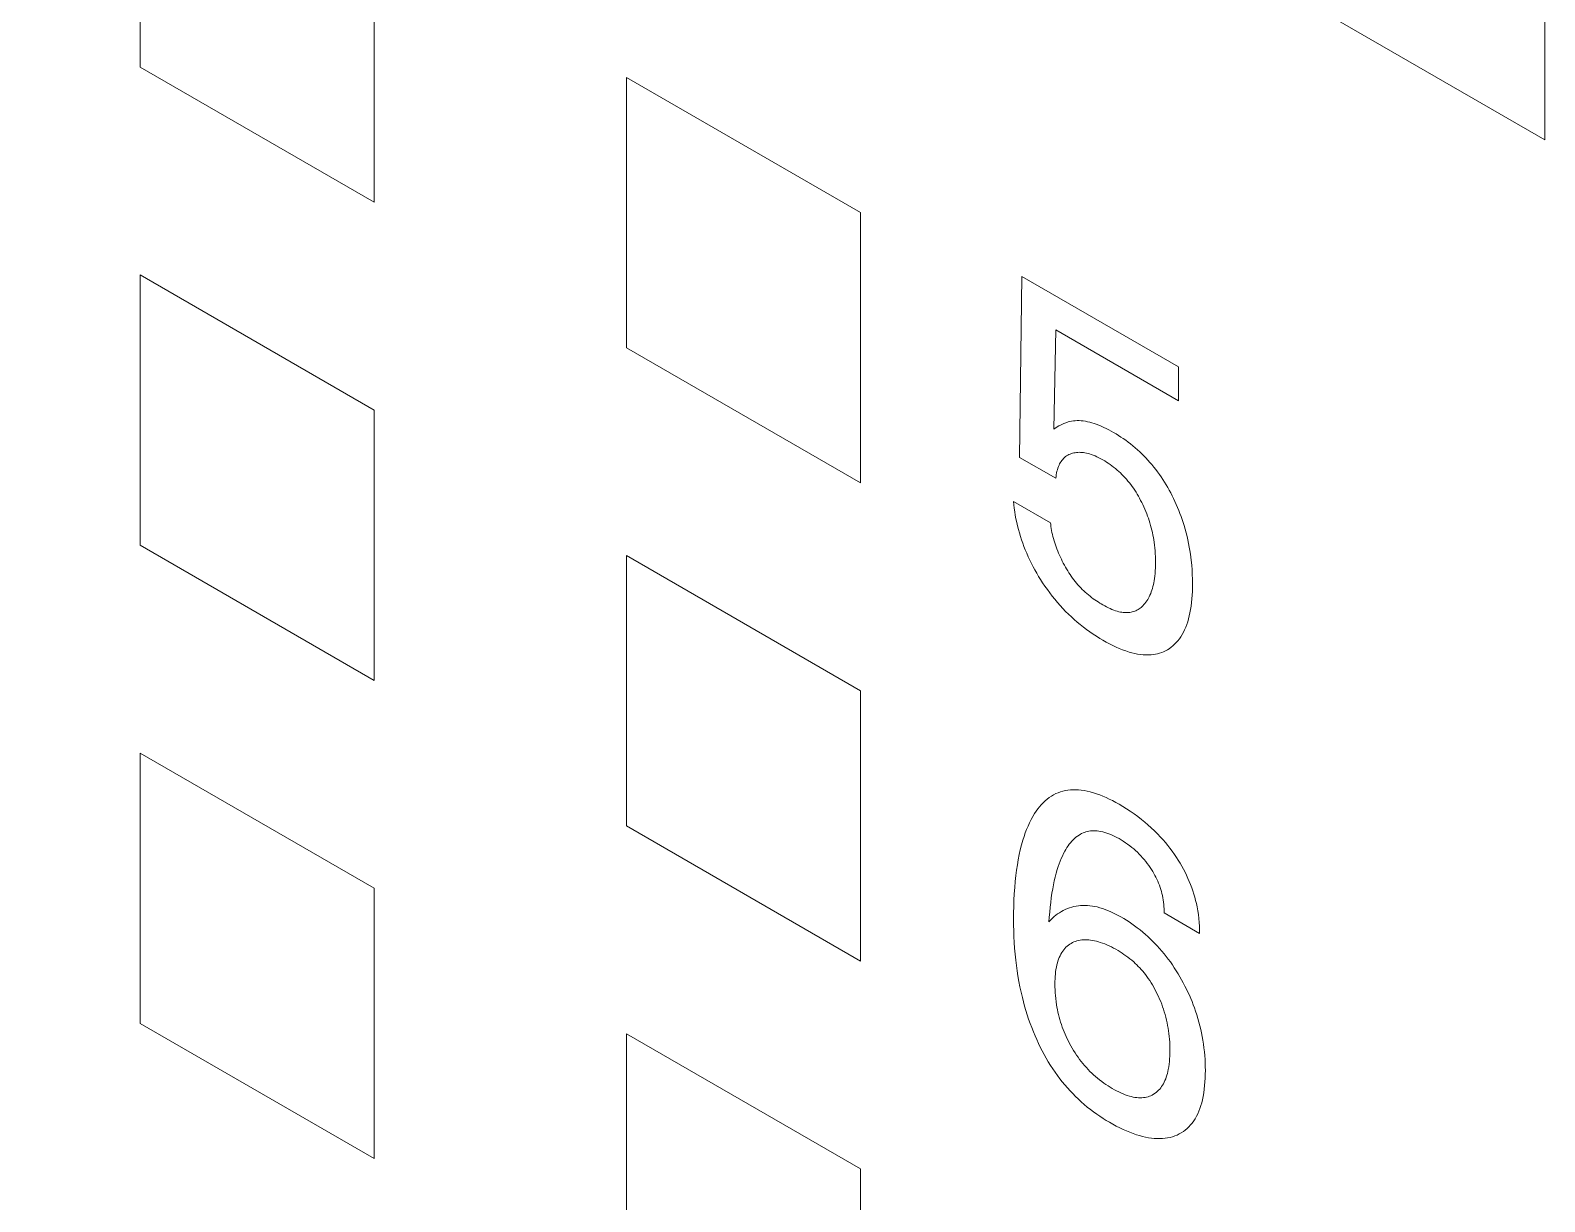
# Model space of a CAD drawing. Header units: inches. Extents: x 67578 to 72421, y -34894 to -31675.
# Drawn here: x 69246.6 to 69256.07, y -33387.8 to -33380.48 of the extents above; entities that cross this region are included whole.
import ezdxf

# ---------------------------------------------------------------- set-up
doc = ezdxf.new("R2010")
doc.units = ezdxf.units.IN
doc.header["$MEASUREMENT"] = 0

# ---------------------------------------------------------------- blocks, each defined once
blk = doc.blocks.new('ET200S')
at = {"lineweight": 0}
for p, q in [((74.7082, 18.1083), (74.7082, -21.0838)), ((74.7082, -21.0838), (66.5058, -16.3482)), ((69.1928, -19.7367), (69.1928, -20.7981)), ((70.112, -21.3289), (70.112, -20.2674)), ((69.1928, -20.7981), (70.112, -21.3289)), ((72.0212, -21.3696), (71.102, -20.8389)), ((71.102, -20.8389), (71.102, -21.9004)), ((72.0212, -22.4311), (72.0212, -21.3696)), ((70.112, -22.1454), (69.1928, -21.6146)), ((69.1928, -21.6146), (69.1928, -22.6761)), ((72.6463, -22.3311), (72.6553, -21.6202)), ((72.6553, -21.6202), (73.2695, -21.9748)), ((72.7884, -21.8307), (72.7801, -22.22)), ((73.2695, -22.1085), (72.7884, -21.8307)), ((71.102, -21.9004), (72.0212, -22.4311)), ((73.2695, -21.9748), (73.2695, -22.1085)), ((70.112, -23.2068), (70.112, -22.1454)), ((72.7902, -22.2136), (72.7801, -22.22)), ((72.8004, -22.2076), (72.7902, -22.2136)), ((72.8097, -22.2027), (72.8004, -22.2076)), ((72.8192, -22.1982), (72.8097, -22.2027)), ((72.8277, -22.1947), (72.8192, -22.1982)), ((72.8365, -22.1918), (72.8277, -22.1947)), ((72.8434, -22.19), (72.8365, -22.1918)), ((72.8504, -22.1886), (72.8434, -22.19)), ((72.8576, -22.1875), (72.8504, -22.1886)), ((72.8649, -22.1869), (72.8576, -22.1875)), ((72.8724, -22.1866), (72.8649, -22.1869)), ((72.8801, -22.1867), (72.8724, -22.1866)), ((72.8878, -22.1872), (72.8801, -22.1867)), ((72.896, -22.188), (72.8878, -22.1872)), ((72.9044, -22.1893), (72.896, -22.188)), ((72.9129, -22.191), (72.9044, -22.1893)), ((72.9214, -22.193), (72.9129, -22.191)), ((72.93, -22.1953), (72.9214, -22.193)), ((72.9387, -22.198), (72.93, -22.1953)), ((72.9474, -22.2011), (72.9387, -22.198)), ((72.957, -22.2047), (72.9474, -22.2011)), ((72.9667, -22.2087), (72.957, -22.2047)), ((72.9764, -22.2131), (72.9667, -22.2087)), ((72.9861, -22.2177), (72.9764, -22.2131)), ((72.9959, -22.2227), (72.9861, -22.2177)), ((73.0056, -22.2279), (72.9959, -22.2227)), ((73.0154, -22.2335), (73.0056, -22.2279)), ((73.0249, -22.2391), (73.0154, -22.2335)), ((73.0344, -22.2449), (73.0249, -22.2391)), ((73.0439, -22.251), (73.0344, -22.2449)), ((73.0534, -22.2574), (73.0439, -22.251)), ((73.0628, -22.264), (73.0534, -22.2574)), ((73.0722, -22.2709), (73.0628, -22.264)), ((73.0816, -22.2781), (73.0722, -22.2709)), ((73.0909, -22.2856), (73.0816, -22.2781)), ((73.1002, -22.2933), (73.0909, -22.2856)), ((73.1094, -22.3014), (73.1002, -22.2933)), ((73.1177, -22.309), (73.1094, -22.3014)), ((72.7884, -22.4131), (72.6463, -22.3311)), ((72.7985, -22.3673), (72.8008, -22.3619)), ((72.8008, -22.3619), (72.8032, -22.3568)), ((72.8032, -22.3568), (72.8059, -22.3519)), ((72.8059, -22.3519), (72.8088, -22.3473)), ((72.8088, -22.3473), (72.8119, -22.3429)), ((72.8119, -22.3429), (72.8153, -22.3388)), ((72.8153, -22.3388), (72.8188, -22.335)), ((72.8188, -22.335), (72.8226, -22.3315)), ((72.8226, -22.3315), (72.8266, -22.3282)), ((72.8266, -22.3282), (72.8308, -22.3253)), ((72.8308, -22.3253), (72.8352, -22.3226)), ((72.8352, -22.3226), (72.8397, -22.3203)), ((72.8397, -22.3203), (72.8445, -22.3182)), ((72.8445, -22.3182), (72.8493, -22.3164)), ((72.8493, -22.3164), (72.8541, -22.3148)), ((72.8541, -22.3148), (72.8591, -22.3136)), ((72.8591, -22.3136), (72.8641, -22.3126)), ((72.8641, -22.3126), (72.8693, -22.3118)), ((72.8693, -22.3118), (72.8746, -22.3113)), ((72.8746, -22.3113), (72.88, -22.3111)), ((72.88, -22.3111), (72.8855, -22.3112)), ((72.8855, -22.3112), (72.8911, -22.3116)), ((72.8911, -22.3116), (72.8969, -22.3122)), ((72.8969, -22.3122), (72.9028, -22.3131)), ((72.9028, -22.3131), (72.9087, -22.3143)), ((72.9087, -22.3143), (72.9147, -22.3158)), ((72.9147, -22.3158), (72.9207, -22.3175)), ((72.9207, -22.3175), (72.9268, -22.3194)), ((72.9268, -22.3194), (72.9345, -22.3222)), ((72.9345, -22.3222), (72.9422, -22.3254)), ((72.9422, -22.3254), (72.9499, -22.3288)), ((72.9499, -22.3288), (72.9577, -22.3326)), ((72.9577, -22.3326), (72.9655, -22.3367)), ((72.9655, -22.3367), (72.9733, -22.3411)), ((72.9733, -22.3411), (72.9803, -22.3452)), ((72.9803, -22.3452), (72.9874, -22.3496)), ((72.9874, -22.3496), (72.9944, -22.3542)), ((72.9944, -22.3542), (73.0014, -22.359)), ((73.0014, -22.359), (73.0083, -22.364)), ((73.1259, -22.3168), (73.1177, -22.309)), ((73.134, -22.3249), (73.1259, -22.3168)), ((73.1421, -22.3332), (73.134, -22.3249)), ((73.15, -22.3418), (73.1421, -22.3332)), ((73.1579, -22.3506), (73.15, -22.3418)), ((73.1656, -22.3596), (73.1579, -22.3506)), ((73.1731, -22.3688), (73.1656, -22.3596)), ((72.7884, -22.4131), (72.7891, -22.406)), ((72.7891, -22.406), (72.7901, -22.3991)), ((72.7901, -22.3991), (72.7913, -22.3923)), ((72.7913, -22.3923), (72.7927, -22.3858)), ((72.7927, -22.3858), (72.7944, -22.3794)), ((72.7944, -22.3794), (72.7963, -22.3732)), ((72.7963, -22.3732), (72.7985, -22.3673)), ((73.0083, -22.364), (73.0153, -22.3693)), ((73.0153, -22.3693), (73.0222, -22.3748)), ((73.0222, -22.3748), (73.029, -22.3806)), ((73.029, -22.3806), (73.0358, -22.3866)), ((73.0358, -22.3866), (73.0419, -22.3923)), ((73.0419, -22.3923), (73.048, -22.3983)), ((73.048, -22.3983), (73.054, -22.4044)), ((73.054, -22.4044), (73.06, -22.4107)), ((73.06, -22.4107), (73.0658, -22.4172)), ((73.0658, -22.4172), (73.0715, -22.4239)), ((73.1806, -22.3782), (73.1731, -22.3688)), ((73.1878, -22.3878), (73.1806, -22.3782)), ((73.1949, -22.3976), (73.1878, -22.3878)), ((73.2019, -22.4076), (73.1949, -22.3976)), ((73.2086, -22.4178), (73.2019, -22.4076)), ((73.2152, -22.4281), (73.2086, -22.4178)), ((73.0715, -22.4239), (73.0771, -22.4308)), ((73.0771, -22.4308), (73.0826, -22.4379)), ((73.0826, -22.4379), (73.0879, -22.4451)), ((73.0879, -22.4451), (73.0932, -22.4525)), ((73.0932, -22.4525), (73.0983, -22.4601)), ((73.0983, -22.4601), (73.1032, -22.4679)), ((73.1032, -22.4679), (73.108, -22.4758)), ((73.108, -22.4758), (73.1127, -22.4837)), ((73.2216, -22.4386), (73.2152, -22.4281)), ((73.2278, -22.4492), (73.2216, -22.4386)), ((73.2338, -22.4599), (73.2278, -22.4492)), ((73.2397, -22.4707), (73.2338, -22.4599)), ((73.2453, -22.4816), (73.2397, -22.4707)), ((72.6223, -22.5038), (72.7674, -22.5876)), ((72.6223, -22.5038), (72.6235, -22.5172)), ((72.6235, -22.5172), (72.6251, -22.5307)), ((72.6251, -22.5307), (72.627, -22.5444)), ((73.1127, -22.4837), (73.1172, -22.4918)), ((73.1172, -22.4918), (73.1215, -22.4999)), ((73.1215, -22.4999), (73.1257, -22.5082)), ((73.1257, -22.5082), (73.1297, -22.5164)), ((73.1297, -22.5164), (73.1338, -22.5254)), ((73.1338, -22.5254), (73.1378, -22.5343)), ((73.1378, -22.5343), (73.1416, -22.5433)), ((73.2507, -22.4926), (73.2453, -22.4816)), ((73.2562, -22.5042), (73.2507, -22.4926)), ((73.2615, -22.5159), (73.2562, -22.5042)), ((73.2665, -22.5277), (73.2615, -22.5159)), ((73.2714, -22.5395), (73.2665, -22.5277)), ((73.2759, -22.5513), (73.2714, -22.5395)), ((72.627, -22.5444), (72.6292, -22.5582)), ((72.6292, -22.5582), (72.6318, -22.5722)), ((72.6318, -22.5722), (72.6348, -22.5862)), ((72.6348, -22.5862), (72.638, -22.6004)), ((72.7681, -22.5951), (72.7674, -22.5876)), ((72.7691, -22.6027), (72.7681, -22.5951)), ((73.1416, -22.5433), (73.1452, -22.5523)), ((73.1452, -22.5523), (73.1486, -22.5613)), ((73.1486, -22.5613), (73.1518, -22.5704)), ((73.1518, -22.5704), (73.1548, -22.5794)), ((73.1548, -22.5794), (73.1577, -22.5884)), ((73.1577, -22.5884), (73.1605, -22.598)), ((73.1605, -22.598), (73.1631, -22.6075)), ((73.2803, -22.5632), (73.2759, -22.5513)), ((73.2844, -22.575), (73.2803, -22.5632)), ((73.2884, -22.5869), (73.2844, -22.575)), ((73.292, -22.5987), (73.2884, -22.5869)), ((73.2962, -22.6129), (73.292, -22.5987)), ((72.638, -22.6004), (72.6417, -22.6146)), ((72.6417, -22.6146), (72.6453, -22.6279)), ((72.6453, -22.6279), (72.6493, -22.6412)), ((72.6493, -22.6412), (72.6536, -22.6546)), ((72.6536, -22.6546), (72.6583, -22.6679)), ((72.7703, -22.6104), (72.7691, -22.6027)), ((72.7717, -22.6182), (72.7703, -22.6104)), ((72.7733, -22.6261), (72.7717, -22.6182)), ((72.7751, -22.634), (72.7733, -22.6261)), ((72.7771, -22.642), (72.7751, -22.634)), ((72.7792, -22.6501), (72.7771, -22.642)), ((72.7815, -22.6582), (72.7792, -22.6501)), ((72.784, -22.6663), (72.7815, -22.6582)), ((73.1631, -22.6075), (73.1654, -22.617)), ((73.1654, -22.617), (73.1676, -22.6265)), ((73.1676, -22.6265), (73.1696, -22.6359)), ((73.1696, -22.6359), (73.1714, -22.6452)), ((73.1714, -22.6452), (73.173, -22.6545)), ((73.173, -22.6545), (73.1744, -22.6638)), ((73.3, -22.627), (73.2962, -22.6129)), ((73.3035, -22.6411), (73.3, -22.627)), ((73.3068, -22.6551), (73.3035, -22.6411)), ((73.3097, -22.6691), (73.3068, -22.6551)), ((69.1928, -22.6761), (70.112, -23.2068)), ((72.0212, -23.2476), (71.102, -22.7169)), ((71.102, -22.7169), (71.102, -23.7783)), ((72.6583, -22.6679), (72.6632, -22.6813)), ((72.6632, -22.6813), (72.6684, -22.6946)), ((72.6684, -22.6946), (72.6739, -22.7078)), ((72.6739, -22.7078), (72.6797, -22.721)), ((72.7867, -22.6745), (72.784, -22.6663)), ((72.7896, -22.6827), (72.7867, -22.6745)), ((72.7926, -22.6908), (72.7896, -22.6827)), ((72.7958, -22.699), (72.7926, -22.6908)), ((72.7991, -22.7072), (72.7958, -22.699)), ((72.8026, -22.7153), (72.7991, -22.7072)), ((72.8063, -22.7234), (72.8026, -22.7153)), ((73.1744, -22.6638), (73.176, -22.6754)), ((73.176, -22.6754), (73.1773, -22.6869)), ((73.1773, -22.6869), (73.1783, -22.6982)), ((73.1783, -22.6982), (73.1791, -22.7095)), ((73.1791, -22.7095), (73.1796, -22.7206)), ((73.3124, -22.683), (73.3097, -22.6691)), ((73.3147, -22.6968), (73.3124, -22.683)), ((73.3169, -22.7105), (73.3147, -22.6968)), ((73.32, -22.7347), (73.3169, -22.7105)), ((72.6797, -22.721), (72.6859, -22.7342)), ((72.6859, -22.7342), (72.6923, -22.7473)), ((72.6923, -22.7473), (72.6991, -22.7603)), ((72.6991, -22.7603), (72.7061, -22.7732)), ((72.7061, -22.7732), (72.7134, -22.7859)), ((72.81, -22.7312), (72.8063, -22.7234)), ((72.8138, -22.739), (72.81, -22.7312)), ((72.8178, -22.7467), (72.8138, -22.739)), ((72.8219, -22.7543), (72.8178, -22.7467)), ((72.8261, -22.7619), (72.8219, -22.7543)), ((72.8305, -22.7693), (72.8261, -22.7619)), ((72.835, -22.7767), (72.8305, -22.7693)), ((72.8396, -22.784), (72.835, -22.7767)), ((73.179, -22.7764), (73.1782, -22.7873)), ((73.1796, -22.7652), (73.179, -22.7764)), ((73.1796, -22.7206), (73.1799, -22.7316)), ((73.1799, -22.754), (73.1796, -22.7652)), ((73.1799, -22.7316), (73.18, -22.7425)), ((73.18, -22.7425), (73.1799, -22.754)), ((73.3219, -22.7538), (73.32, -22.7347)), ((73.3234, -22.7727), (73.3219, -22.7538)), ((73.3244, -22.7913), (73.3234, -22.7727)), ((72.7134, -22.7859), (72.7209, -22.7985)), ((72.7209, -22.7985), (72.7286, -22.811)), ((72.7286, -22.811), (72.7365, -22.8233)), ((72.7365, -22.8233), (72.7456, -22.8368)), ((72.7456, -22.8368), (72.755, -22.8501)), ((72.8443, -22.7911), (72.8396, -22.784)), ((72.8491, -22.7981), (72.8443, -22.7911)), ((72.8541, -22.805), (72.8491, -22.7981)), ((72.8591, -22.8118), (72.8541, -22.805)), ((72.8643, -22.8183), (72.8591, -22.8118)), ((72.8696, -22.8248), (72.8643, -22.8183)), ((72.8749, -22.831), (72.8696, -22.8248)), ((72.8806, -22.8374), (72.8749, -22.831)), ((72.8864, -22.8435), (72.8806, -22.8374)), ((73.1715, -22.8308), (73.1698, -22.8382)), ((73.1731, -22.8233), (73.1715, -22.8308)), ((73.1745, -22.8155), (73.1731, -22.8233)), ((73.176, -22.8063), (73.1745, -22.8155)), ((73.1772, -22.7969), (73.176, -22.8063)), ((73.1782, -22.7873), (73.1772, -22.7969)), ((73.325, -22.8098), (73.3244, -22.7913)), ((73.3251, -22.828), (73.325, -22.8098)), ((73.325, -22.843), (73.3251, -22.828)), ((72.755, -22.8501), (72.7646, -22.8631)), ((72.7646, -22.8631), (72.7744, -22.8759)), ((72.7744, -22.8759), (72.7844, -22.8884)), ((72.7844, -22.8884), (72.7946, -22.9006)), ((72.8923, -22.8494), (72.8864, -22.8435)), ((72.8982, -22.8552), (72.8923, -22.8494)), ((72.9042, -22.8607), (72.8982, -22.8552)), ((72.9103, -22.8661), (72.9042, -22.8607)), ((72.9165, -22.8713), (72.9103, -22.8661)), ((72.9227, -22.8764), (72.9165, -22.8713)), ((72.9289, -22.8812), (72.9227, -22.8764)), ((72.9352, -22.8859), (72.9289, -22.8812)), ((72.9416, -22.8904), (72.9352, -22.8859)), ((72.9479, -22.8948), (72.9416, -22.8904)), ((72.9542, -22.8989), (72.9479, -22.8948)), ((73.1457, -22.8948), (73.1422, -22.8999)), ((73.1491, -22.8896), (73.1457, -22.8948)), ((73.1522, -22.8841), (73.1491, -22.8896)), ((73.1552, -22.8784), (73.1522, -22.8841)), ((73.158, -22.8725), (73.1552, -22.8784)), ((73.1608, -22.8661), (73.158, -22.8725)), ((73.1633, -22.8594), (73.1608, -22.8661)), ((73.1657, -22.8525), (73.1633, -22.8594)), ((73.1678, -22.8455), (73.1657, -22.8525)), ((73.1698, -22.8382), (73.1678, -22.8455)), ((73.3213, -22.901), (73.3227, -22.8869)), ((73.3227, -22.8869), (73.3238, -22.8725)), ((73.3238, -22.8725), (73.3245, -22.8578)), ((73.3245, -22.8578), (73.325, -22.843)), ((72.7946, -22.9006), (72.8049, -22.9124)), ((72.8049, -22.9124), (72.8158, -22.9243)), ((72.8158, -22.9243), (72.8268, -22.9358)), ((72.8268, -22.9358), (72.838, -22.9469)), ((72.838, -22.9469), (72.8493, -22.9577)), ((72.9606, -22.903), (72.9542, -22.8989)), ((72.967, -22.9068), (72.9606, -22.903)), ((72.9733, -22.9105), (72.967, -22.9068)), ((72.9805, -22.9145), (72.9733, -22.9105)), ((72.9876, -22.9182), (72.9805, -22.9145)), ((72.9946, -22.9217), (72.9876, -22.9182)), ((73.0017, -22.925), (72.9946, -22.9217)), ((73.0087, -22.928), (73.0017, -22.925)), ((73.0156, -22.9307), (73.0087, -22.928)), ((73.0225, -22.9332), (73.0156, -22.9307)), ((73.0294, -22.9353), (73.0225, -22.9332)), ((73.0362, -22.9371), (73.0294, -22.9353)), ((73.0418, -22.9383), (73.0362, -22.9371)), ((73.0473, -22.9393), (73.0418, -22.9383)), ((73.0528, -22.94), (73.0473, -22.9393)), ((73.0581, -22.9405), (73.0528, -22.94)), ((73.0635, -22.9407), (73.0581, -22.9405)), ((73.0687, -22.9407), (73.0635, -22.9407)), ((73.0738, -22.9405), (73.0687, -22.9407)), ((73.0789, -22.9399), (73.0738, -22.9405)), ((73.0838, -22.9391), (73.0789, -22.9399)), ((73.0886, -22.9381), (73.0838, -22.9391)), ((73.0934, -22.9367), (73.0886, -22.9381)), ((73.098, -22.9351), (73.0934, -22.9367)), ((73.1025, -22.9332), (73.098, -22.9351)), ((73.1069, -22.9311), (73.1025, -22.9332)), ((73.1112, -22.9287), (73.1069, -22.9311)), ((73.1153, -22.9261), (73.1112, -22.9287)), ((73.1193, -22.9233), (73.1153, -22.9261)), ((73.1231, -22.9202), (73.1193, -22.9233)), ((73.1268, -22.917), (73.1231, -22.9202)), ((73.1304, -22.9135), (73.1268, -22.917)), ((73.1345, -22.9092), (73.1304, -22.9135)), ((73.1384, -22.9047), (73.1345, -22.9092)), ((73.1422, -22.8999), (73.1384, -22.9047)), ((73.3094, -22.9651), (73.3123, -22.9537)), ((73.3123, -22.9537), (73.3149, -22.9419)), ((73.3149, -22.9419), (73.3174, -22.9286)), ((73.3174, -22.9286), (73.3196, -22.915)), ((73.3196, -22.915), (73.3213, -22.901)), ((72.8493, -22.9577), (72.8607, -22.9681)), ((72.8607, -22.9681), (72.8723, -22.9781)), ((72.8723, -22.9781), (72.8839, -22.9878)), ((72.8839, -22.9878), (72.8965, -22.9978)), ((72.8965, -22.9978), (72.9092, -23.0074)), ((72.9092, -23.0074), (72.922, -23.0166)), ((73.2894, -23.0174), (73.2942, -23.0077)), ((73.2942, -23.0077), (73.2985, -22.9976)), ((73.2985, -22.9976), (73.3025, -22.9871)), ((73.3025, -22.9871), (73.3061, -22.9763)), ((73.3061, -22.9763), (73.3094, -22.9651)), ((72.922, -23.0166), (72.9348, -23.0254)), ((72.9348, -23.0254), (72.9476, -23.0338)), ((72.9476, -23.0338), (72.9605, -23.0418)), ((72.9605, -23.0418), (72.9733, -23.0494)), ((72.9733, -23.0494), (72.9862, -23.0567)), ((72.9862, -23.0567), (72.9991, -23.0636)), ((72.9991, -23.0636), (73.012, -23.0701)), ((73.012, -23.0701), (73.0249, -23.0761)), ((73.2409, -23.077), (73.2481, -23.0712)), ((73.2481, -23.0712), (73.255, -23.0649)), ((73.255, -23.0649), (73.2615, -23.0581)), ((73.2615, -23.0581), (73.2677, -23.0509)), ((73.2677, -23.0509), (73.2736, -23.0433)), ((73.2736, -23.0433), (73.2792, -23.0352)), ((73.2792, -23.0352), (73.2844, -23.0267)), ((73.2844, -23.0267), (73.2894, -23.0174)), ((73.0249, -23.0761), (73.0377, -23.0817)), ((73.0377, -23.0817), (73.0504, -23.0868)), ((73.0504, -23.0868), (73.0631, -23.0914)), ((73.0631, -23.0914), (73.0757, -23.0955)), ((73.0757, -23.0955), (73.087, -23.0987)), ((73.087, -23.0987), (73.0982, -23.1013)), ((73.0982, -23.1013), (73.1093, -23.1035)), ((73.1093, -23.1035), (73.1203, -23.1052)), ((73.1203, -23.1052), (73.1311, -23.1064)), ((73.1311, -23.1064), (73.1417, -23.107)), ((73.1417, -23.107), (73.1522, -23.107)), ((73.1522, -23.107), (73.1624, -23.1065)), ((73.1624, -23.1065), (73.1711, -23.1055)), ((73.1711, -23.1055), (73.1796, -23.1041)), ((73.1796, -23.1041), (73.1879, -23.1023)), ((73.1879, -23.1023), (73.1961, -23.1)), ((73.1961, -23.1), (73.204, -23.0973)), ((73.204, -23.0973), (73.2117, -23.0942)), ((73.2117, -23.0942), (73.2192, -23.0907)), ((73.2192, -23.0907), (73.2264, -23.0867)), ((73.2264, -23.0867), (73.2334, -23.0824)), ((73.2334, -23.0824), (73.2409, -23.077)), ((72.0212, -24.3091), (72.0212, -23.2476)), ((70.112, -24.0233), (69.1928, -23.4926)), ((69.1928, -23.4926), (69.1928, -24.554)), ((72.7622, -23.6672), (72.754, -23.6734)), ((72.7708, -23.6614), (72.7622, -23.6672)), ((72.7797, -23.6562), (72.7708, -23.6614)), ((72.7889, -23.6516), (72.7797, -23.6562)), ((72.7978, -23.6478), (72.7889, -23.6516)), ((72.8069, -23.6446), (72.7978, -23.6478)), ((72.8164, -23.6418), (72.8069, -23.6446)), ((72.826, -23.6396), (72.8164, -23.6418)), ((72.8359, -23.638), (72.826, -23.6396)), ((72.846, -23.6369), (72.8359, -23.638)), ((72.8564, -23.6363), (72.846, -23.6369)), ((72.8669, -23.6362), (72.8564, -23.6363)), ((72.8776, -23.6367), (72.8669, -23.6362)), ((72.8884, -23.6377), (72.8776, -23.6367)), ((72.8994, -23.6393), (72.8884, -23.6377)), ((72.9114, -23.6416), (72.8994, -23.6393)), ((72.9236, -23.6444), (72.9114, -23.6416)), ((72.9358, -23.6479), (72.9236, -23.6444)), ((72.9482, -23.6519), (72.9358, -23.6479)), ((72.9607, -23.6564), (72.9482, -23.6519)), ((72.9732, -23.6615), (72.9607, -23.6564)), ((72.9858, -23.667), (72.9732, -23.6615)), ((72.9984, -23.6729), (72.9858, -23.667)), ((72.7111, -23.7207), (72.705, -23.7299)), ((72.7175, -23.7118), (72.7111, -23.7207)), ((72.7242, -23.7033), (72.7175, -23.7118)), ((72.7312, -23.6952), (72.7242, -23.7033)), ((72.7385, -23.6875), (72.7312, -23.6952)), ((72.7461, -23.6802), (72.7385, -23.6875)), ((72.754, -23.6734), (72.7461, -23.6802)), ((73.0111, -23.6792), (72.9984, -23.6729)), ((73.0238, -23.6859), (73.0111, -23.6792)), ((73.0365, -23.693), (73.0238, -23.6859)), ((73.0513, -23.7017), (73.0365, -23.693)), ((73.0661, -23.7109), (73.0513, -23.7017)), ((73.0808, -23.7206), (73.0661, -23.7109)), ((73.0955, -23.7308), (73.0808, -23.7206)), ((71.102, -23.7783), (72.0212, -24.3091)), ((72.6791, -23.779), (72.6735, -23.7922)), ((72.685, -23.7661), (72.6791, -23.779)), ((72.6912, -23.7536), (72.685, -23.7661)), ((72.6979, -23.7415), (72.6912, -23.7536)), ((72.705, -23.7299), (72.6979, -23.7415)), ((73.1101, -23.7415), (73.0955, -23.7308)), ((73.1247, -23.7527), (73.1101, -23.7415)), ((73.1375, -23.7632), (73.1247, -23.7527)), ((73.1503, -23.7741), (73.1375, -23.7632)), ((73.1629, -23.7855), (73.1503, -23.7741)), ((73.1754, -23.7973), (73.1629, -23.7855)), ((72.659, -23.834), (72.6537, -23.8526)), ((72.6635, -23.8198), (72.659, -23.834)), ((72.6684, -23.8058), (72.6635, -23.8198)), ((72.6735, -23.7922), (72.6684, -23.8058)), ((72.841, -23.8505), (72.8459, -23.8443)), ((72.8459, -23.8443), (72.8509, -23.8385)), ((72.8509, -23.8385), (72.8561, -23.8329)), ((72.8561, -23.8329), (72.8616, -23.8277)), ((72.8616, -23.8277), (72.8673, -23.8228)), ((72.8673, -23.8228), (72.8732, -23.8183)), ((72.8732, -23.8183), (72.8794, -23.8142)), ((72.8794, -23.8142), (72.8846, -23.8112)), ((72.8846, -23.8112), (72.8898, -23.8084)), ((72.8898, -23.8084), (72.8953, -23.806)), ((72.8953, -23.806), (72.9009, -23.8038)), ((72.9009, -23.8038), (72.9066, -23.802)), ((72.9066, -23.802), (72.9124, -23.8004)), ((72.9124, -23.8004), (72.9185, -23.7991)), ((72.9185, -23.7991), (72.9246, -23.7982)), ((72.9246, -23.7982), (72.9309, -23.7976)), ((72.9309, -23.7976), (72.9372, -23.7973)), ((72.9372, -23.7973), (72.9437, -23.7974)), ((72.9437, -23.7974), (72.9504, -23.7978)), ((72.9504, -23.7978), (72.9578, -23.7987)), ((72.9578, -23.7987), (72.9653, -23.8)), ((72.9653, -23.8), (72.973, -23.8018)), ((72.973, -23.8018), (72.9808, -23.8039)), ((72.9808, -23.8039), (72.9886, -23.8064)), ((72.9886, -23.8064), (72.9965, -23.8093)), ((72.9965, -23.8093), (73.0044, -23.8125)), ((73.0044, -23.8125), (73.0124, -23.816)), ((73.0124, -23.816), (73.0204, -23.8199)), ((73.0204, -23.8199), (73.0284, -23.824)), ((73.0284, -23.824), (73.0365, -23.8284)), ((73.0365, -23.8284), (73.0449, -23.8334)), ((73.0449, -23.8334), (73.0533, -23.8386)), ((73.0533, -23.8386), (73.0618, -23.8442)), ((73.0618, -23.8442), (73.0701, -23.8501)), ((73.1877, -23.8096), (73.1754, -23.7973)), ((73.1998, -23.8225), (73.1877, -23.8096)), ((73.2093, -23.833), (73.1998, -23.8225)), ((73.2186, -23.8438), (73.2093, -23.833)), ((73.2277, -23.855), (73.2186, -23.8438)), ((72.6446, -23.8912), (72.6407, -23.911)), ((72.6489, -23.8717), (72.6446, -23.8912)), ((72.6537, -23.8526), (72.6489, -23.8717)), ((72.8053, -23.917), (72.8095, -23.9067)), ((72.8095, -23.9067), (72.814, -23.8967)), ((72.814, -23.8967), (72.8187, -23.887)), ((72.8187, -23.887), (72.8237, -23.8775)), ((72.8237, -23.8775), (72.8278, -23.8704)), ((72.8278, -23.8704), (72.832, -23.8635)), ((72.832, -23.8635), (72.8364, -23.8569)), ((72.8364, -23.8569), (72.841, -23.8505)), ((73.0701, -23.8501), (73.0785, -23.8563)), ((73.0785, -23.8563), (73.0867, -23.8628)), ((73.0867, -23.8628), (73.0941, -23.8688)), ((73.0941, -23.8688), (73.1013, -23.8752)), ((73.1013, -23.8752), (73.1085, -23.8818)), ((73.1085, -23.8818), (73.1156, -23.8887)), ((73.1156, -23.8887), (73.1225, -23.8958)), ((73.1225, -23.8958), (73.1293, -23.9033)), ((73.1293, -23.9033), (73.1356, -23.9105)), ((73.2366, -23.8664), (73.2277, -23.855)), ((73.2453, -23.8781), (73.2366, -23.8664)), ((73.2538, -23.89), (73.2453, -23.8781)), ((73.262, -23.9022), (73.2538, -23.89)), ((73.2692, -23.9135), (73.262, -23.9022)), ((72.6341, -23.9518), (72.6315, -23.9726)), ((72.6372, -23.9313), (72.6341, -23.9518)), ((72.6407, -23.911), (72.6372, -23.9313)), ((72.7858, -23.9791), (72.7898, -23.964)), ((72.7898, -23.964), (72.7941, -23.9493)), ((72.7941, -23.9493), (72.7976, -23.9383)), ((72.7976, -23.9383), (72.8013, -23.9276)), ((72.8013, -23.9276), (72.8053, -23.917)), ((73.1356, -23.9105), (73.1417, -23.918)), ((73.1417, -23.918), (73.1476, -23.9257)), ((73.1476, -23.9257), (73.1533, -23.9336)), ((73.1533, -23.9336), (73.1589, -23.9417)), ((73.1589, -23.9417), (73.1643, -23.95)), ((73.1643, -23.95), (73.1688, -23.9574)), ((73.1688, -23.9574), (73.1731, -23.9649)), ((73.1731, -23.9649), (73.1773, -23.9725)), ((73.2762, -23.925), (73.2692, -23.9135)), ((73.283, -23.9366), (73.2762, -23.925)), ((73.2895, -23.9484), (73.283, -23.9366)), ((73.2957, -23.9603), (73.2895, -23.9484)), ((73.3016, -23.9723), (73.2957, -23.9603)), ((70.112, -25.0848), (70.112, -24.0233)), ((72.6267, -24.0207), (72.625, -24.0452)), ((72.6289, -23.9965), (72.6267, -24.0207)), ((72.6315, -23.9726), (72.6289, -23.9965)), ((72.7733, -24.042), (72.776, -24.0259)), ((72.776, -24.0259), (72.779, -24.01)), ((72.779, -24.01), (72.7822, -23.9944)), ((72.7822, -23.9944), (72.7858, -23.9791)), ((73.1773, -23.9725), (73.1813, -23.9802)), ((73.1813, -23.9802), (73.185, -23.9879)), ((73.185, -23.9879), (73.1885, -23.9957)), ((73.1885, -23.9957), (73.1918, -24.0036)), ((73.1918, -24.0036), (73.1949, -24.0117)), ((73.1949, -24.0117), (73.1978, -24.0198)), ((73.1978, -24.0198), (73.2004, -24.028)), ((73.3072, -23.9843), (73.3016, -23.9723)), ((73.3125, -23.9965), (73.3072, -23.9843)), ((73.3175, -24.0089), (73.3125, -23.9965)), ((73.3222, -24.0214), (73.3175, -24.0089)), ((73.3265, -24.0338), (73.3222, -24.0214)), ((72.6237, -24.0699), (72.6229, -24.0949)), ((72.625, -24.0452), (72.6237, -24.0699)), ((72.7661, -24.098), (72.7682, -24.0792)), ((72.7682, -24.0792), (72.7706, -24.0605)), ((72.7706, -24.0605), (72.7733, -24.042)), ((73.2004, -24.028), (73.2027, -24.0361)), ((73.2027, -24.0361), (73.2049, -24.0442)), ((73.2049, -24.0442), (73.2067, -24.0523)), ((73.2067, -24.0523), (73.2084, -24.0603)), ((73.2084, -24.0603), (73.2099, -24.0692)), ((73.2099, -24.0692), (73.2112, -24.078)), ((73.2112, -24.078), (73.2122, -24.0867)), ((73.3304, -24.0463), (73.3265, -24.0338)), ((73.334, -24.0588), (73.3304, -24.0463)), ((73.3373, -24.0712), (73.334, -24.0588)), ((73.3402, -24.0836), (73.3373, -24.0712)), ((73.3428, -24.0959), (73.3402, -24.0836)), ((72.6224, -24.1202), (72.6223, -24.1457)), ((72.6223, -24.1457), (72.6225, -24.168)), ((72.6229, -24.0949), (72.6224, -24.1202)), ((72.7613, -24.1557), (72.7627, -24.1363)), ((72.7627, -24.1363), (72.7643, -24.1171)), ((72.7643, -24.1171), (72.7661, -24.098)), ((72.7711, -24.1444), (72.7661, -24.1499)), ((72.7824, -24.1339), (72.7711, -24.1444)), ((72.7952, -24.124), (72.7824, -24.1339)), ((72.8025, -24.1191), (72.7952, -24.124)), ((72.81, -24.1145), (72.8025, -24.1191)), ((72.8177, -24.1102), (72.81, -24.1145)), ((72.8256, -24.1063), (72.8177, -24.1102)), ((72.8337, -24.1028), (72.8256, -24.1063)), ((72.842, -24.0997), (72.8337, -24.1028)), ((72.8506, -24.097), (72.842, -24.0997)), ((72.8593, -24.0947), (72.8506, -24.097)), ((72.8683, -24.0929), (72.8593, -24.0947)), ((72.8769, -24.0916), (72.8683, -24.0929)), ((72.8857, -24.0908), (72.8769, -24.0916)), ((72.8946, -24.0903), (72.8857, -24.0908)), ((72.9037, -24.0903), (72.8946, -24.0903)), ((72.913, -24.0907), (72.9037, -24.0903)), ((72.9224, -24.0916), (72.913, -24.0907)), ((72.9319, -24.0929), (72.9224, -24.0916)), ((72.9415, -24.0946), (72.9319, -24.0929)), ((72.9512, -24.0968), (72.9415, -24.0946)), ((72.9613, -24.0995), (72.9512, -24.0968)), ((72.9714, -24.1026), (72.9613, -24.0995)), ((72.9816, -24.1062), (72.9714, -24.1026)), ((72.9919, -24.1102), (72.9816, -24.1062)), ((73.0023, -24.1146), (72.9919, -24.1102)), ((73.0127, -24.1194), (73.0023, -24.1146)), ((73.0231, -24.1245), (73.0127, -24.1194)), ((73.0335, -24.1299), (73.0231, -24.1245)), ((73.044, -24.1357), (73.0335, -24.1299)), ((73.0548, -24.142), (73.044, -24.1357)), ((73.0656, -24.1486), (73.0548, -24.142)), ((73.2122, -24.0867), (73.213, -24.0953)), ((73.213, -24.0953), (73.2135, -24.1037)), ((73.2135, -24.1037), (73.2138, -24.112)), ((73.2138, -24.112), (73.2139, -24.1201)), ((73.3529, -24.2004), (73.2139, -24.1201)), ((73.3457, -24.1115), (73.3428, -24.0959)), ((73.3481, -24.1269), (73.3457, -24.1115)), ((73.35, -24.1421), (73.3481, -24.1269)), ((73.3514, -24.1571), (73.35, -24.1421)), ((72.6225, -24.168), (72.623, -24.1905)), ((72.623, -24.1905), (72.6238, -24.2131)), ((72.7661, -24.1499), (72.7613, -24.1557)), ((73.0763, -24.1556), (73.0656, -24.1486)), ((73.0871, -24.1628), (73.0763, -24.1556)), ((73.0978, -24.1705), (73.0871, -24.1628)), ((73.1084, -24.1784), (73.0978, -24.1705)), ((73.119, -24.1867), (73.1084, -24.1784)), ((73.1296, -24.1953), (73.119, -24.1867)), ((73.14, -24.2043), (73.1296, -24.1953)), ((73.1496, -24.2128), (73.14, -24.2043)), ((73.3524, -24.1718), (73.3514, -24.1571)), ((73.3529, -24.1863), (73.3524, -24.1718)), ((73.3529, -24.2004), (73.3529, -24.1863)), ((72.6238, -24.2131), (72.625, -24.2359)), ((72.625, -24.2359), (72.6266, -24.2589)), ((72.6266, -24.2589), (72.6285, -24.2821)), ((72.8154, -24.2699), (72.8194, -24.2646)), ((72.8194, -24.2646), (72.8236, -24.2597)), ((72.8236, -24.2597), (72.8281, -24.255)), ((72.8281, -24.255), (72.8328, -24.2507)), ((72.8328, -24.2507), (72.8377, -24.2468)), ((72.8377, -24.2468), (72.8429, -24.2431)), ((72.8429, -24.2431), (72.8483, -24.2398)), ((72.8483, -24.2398), (72.8538, -24.2368)), ((72.8538, -24.2368), (72.8595, -24.2342)), ((72.8595, -24.2342), (72.8653, -24.232)), ((72.8653, -24.232), (72.8713, -24.23)), ((72.8713, -24.23), (72.8774, -24.2285)), ((72.8774, -24.2285), (72.8837, -24.2272)), ((72.8837, -24.2272), (72.8901, -24.2263)), ((72.8901, -24.2263), (72.8967, -24.2257)), ((72.8967, -24.2257), (72.9034, -24.2255)), ((72.9034, -24.2255), (72.9105, -24.2256)), ((72.9105, -24.2256), (72.9178, -24.2261)), ((72.9178, -24.2261), (72.9251, -24.2269)), ((72.9251, -24.2269), (72.9326, -24.2281)), ((72.9326, -24.2281), (72.9401, -24.2296)), ((72.9401, -24.2296), (72.9477, -24.2314)), ((72.9477, -24.2314), (72.9553, -24.2335)), ((72.9553, -24.2335), (72.963, -24.2359)), ((72.963, -24.2359), (72.9716, -24.2388)), ((72.9716, -24.2388), (72.9803, -24.2421)), ((72.9803, -24.2421), (72.989, -24.2457)), ((72.989, -24.2457), (72.9977, -24.2496)), ((72.9977, -24.2496), (73.0064, -24.2538)), ((73.0064, -24.2538), (73.0152, -24.2583)), ((73.0152, -24.2583), (73.0239, -24.263)), ((73.0239, -24.263), (73.0327, -24.2681)), ((73.159, -24.2216), (73.1496, -24.2128)), ((73.1683, -24.2307), (73.159, -24.2216)), ((73.1776, -24.24), (73.1683, -24.2307)), ((73.1867, -24.2497), (73.1776, -24.24)), ((73.1957, -24.2596), (73.1867, -24.2497)), ((73.2045, -24.2697), (73.1957, -24.2596)), ((72.6285, -24.2821), (72.631, -24.3055)), ((72.631, -24.3055), (72.6335, -24.3261)), ((72.7904, -24.3327), (72.7923, -24.324)), ((72.7923, -24.324), (72.7943, -24.3164)), ((72.7943, -24.3164), (72.7965, -24.3089)), ((72.7965, -24.3089), (72.799, -24.3017)), ((72.799, -24.3017), (72.8018, -24.2948)), ((72.8018, -24.2948), (72.8048, -24.2881)), ((72.8048, -24.2881), (72.808, -24.2817)), ((72.808, -24.2817), (72.8116, -24.2757)), ((72.8116, -24.2757), (72.8154, -24.2699)), ((73.0327, -24.2681), (73.0405, -24.2728)), ((73.0405, -24.2728), (73.0483, -24.2777)), ((73.0483, -24.2777), (73.056, -24.2828)), ((73.056, -24.2828), (73.0638, -24.2882)), ((73.0638, -24.2882), (73.0715, -24.2939)), ((73.0715, -24.2939), (73.0791, -24.2999)), ((73.0791, -24.2999), (73.0867, -24.3061)), ((73.0867, -24.3061), (73.0943, -24.3127)), ((73.0943, -24.3127), (73.1003, -24.3182)), ((73.1003, -24.3182), (73.1063, -24.324)), ((73.1063, -24.324), (73.1122, -24.33)), ((73.2132, -24.2801), (73.2045, -24.2697)), ((73.2217, -24.2908), (73.2132, -24.2801)), ((73.23, -24.3016), (73.2217, -24.2908)), ((73.2381, -24.3127), (73.23, -24.3016)), ((73.246, -24.324), (73.2381, -24.3127)), ((73.2537, -24.3355), (73.246, -24.324)), ((72.6335, -24.3261), (72.6363, -24.3469)), ((72.6363, -24.3469), (72.6396, -24.3678)), ((72.6396, -24.3678), (72.6433, -24.3889)), ((72.7848, -24.3892), (72.7851, -24.3794)), ((72.7851, -24.3794), (72.7857, -24.3697)), ((72.7857, -24.3697), (72.7865, -24.3601)), ((72.7865, -24.3601), (72.7875, -24.3508)), ((72.7875, -24.3508), (72.7888, -24.3417)), ((72.7888, -24.3417), (72.7904, -24.3327)), ((73.1122, -24.33), (73.118, -24.3361)), ((73.118, -24.3361), (73.1238, -24.3424)), ((73.1238, -24.3424), (73.1294, -24.349)), ((73.1294, -24.349), (73.1349, -24.3557)), ((73.1349, -24.3557), (73.1404, -24.3625)), ((73.1404, -24.3625), (73.1456, -24.3695)), ((73.1456, -24.3695), (73.1514, -24.3777)), ((73.1514, -24.3777), (73.1571, -24.386)), ((73.2612, -24.3472), (73.2537, -24.3355)), ((73.2685, -24.359), (73.2612, -24.3472)), ((73.2755, -24.3709), (73.2685, -24.359)), ((73.2824, -24.383), (73.2755, -24.3709)), ((73.289, -24.3952), (73.2824, -24.383)), ((72.6433, -24.3889), (72.6474, -24.4101)), ((72.6474, -24.4101), (72.652, -24.4314)), ((72.652, -24.4314), (72.657, -24.4528)), ((72.7846, -24.3992), (72.7848, -24.3892)), ((72.7847, -24.4104), (72.7846, -24.3992)), ((72.7851, -24.4218), (72.7847, -24.4104)), ((72.7857, -24.4333), (72.7851, -24.4218)), ((72.7866, -24.445), (72.7857, -24.4333)), ((73.1571, -24.386), (73.1625, -24.3945)), ((73.1625, -24.3945), (73.1677, -24.4031)), ((73.1677, -24.4031), (73.1728, -24.4118)), ((73.1728, -24.4118), (73.1777, -24.4207)), ((73.1777, -24.4207), (73.1823, -24.4296)), ((73.1823, -24.4296), (73.1868, -24.4386)), ((73.1868, -24.4386), (73.1915, -24.4486)), ((73.2953, -24.4073), (73.289, -24.3952)), ((73.3013, -24.4193), (73.2953, -24.4073)), ((73.3072, -24.4315), (73.3013, -24.4193)), ((73.3127, -24.4437), (73.3072, -24.4315)), ((72.657, -24.4528), (72.6613, -24.4695)), ((72.6613, -24.4695), (72.6659, -24.4863)), ((72.6659, -24.4863), (72.6708, -24.5031)), ((72.7878, -24.4568), (72.7866, -24.445)), ((72.7893, -24.4687), (72.7878, -24.4568)), ((72.7911, -24.4807), (72.7893, -24.4687)), ((72.7927, -24.4903), (72.7911, -24.4807)), ((72.7946, -24.4999), (72.7927, -24.4903)), ((72.7966, -24.5096), (72.7946, -24.4999)), ((73.1915, -24.4486), (73.1959, -24.4585)), ((73.1959, -24.4585), (73.2001, -24.4686)), ((73.2001, -24.4686), (73.204, -24.4786)), ((73.204, -24.4786), (73.2077, -24.4887)), ((73.2077, -24.4887), (73.2112, -24.4987)), ((73.2112, -24.4987), (73.2144, -24.5088)), ((73.3181, -24.456), (73.3127, -24.4437)), ((73.3232, -24.4683), (73.3181, -24.456)), ((73.3281, -24.4806), (73.3232, -24.4683)), ((73.3327, -24.493), (73.3281, -24.4806)), ((73.3371, -24.5053), (73.3327, -24.493)), ((69.1928, -24.554), (70.112, -25.0848)), ((72.6708, -24.5031), (72.676, -24.52)), ((72.676, -24.52), (72.6816, -24.5369)), ((72.6816, -24.5369), (72.6875, -24.5538)), ((72.6875, -24.5538), (72.6938, -24.5706)), ((72.7989, -24.5194), (72.7966, -24.5096)), ((72.8014, -24.5291), (72.7989, -24.5194)), ((72.8042, -24.539), (72.8014, -24.5291)), ((72.8072, -24.5488), (72.8042, -24.539)), ((72.8104, -24.5587), (72.8072, -24.5488)), ((72.8137, -24.5681), (72.8104, -24.5587)), ((73.2144, -24.5088), (73.2175, -24.5195)), ((73.2175, -24.5195), (73.2204, -24.5301)), ((73.2204, -24.5301), (73.223, -24.5407)), ((73.223, -24.5407), (73.2253, -24.5513)), ((73.2253, -24.5513), (73.2274, -24.5618)), ((73.2274, -24.5618), (73.2293, -24.5722)), ((73.3418, -24.5198), (73.3371, -24.5053)), ((73.3463, -24.5342), (73.3418, -24.5198)), ((73.3504, -24.5487), (73.3463, -24.5342)), ((73.3541, -24.563), (73.3504, -24.5487)), ((72.0212, -25.1256), (71.102, -24.5948)), ((71.102, -24.5948), (71.102, -25.6563)), ((72.6938, -24.5706), (72.7005, -24.5875)), ((72.7005, -24.5875), (72.7067, -24.6025)), ((72.7067, -24.6025), (72.7132, -24.6174)), ((72.7132, -24.6174), (72.7201, -24.6323)), ((72.8172, -24.5775), (72.8137, -24.5681)), ((72.8209, -24.5868), (72.8172, -24.5775)), ((72.8248, -24.5962), (72.8209, -24.5868)), ((72.8289, -24.6055), (72.8248, -24.5962)), ((72.8333, -24.6147), (72.8289, -24.6055)), ((72.8378, -24.624), (72.8333, -24.6147)), ((73.2293, -24.5722), (73.2309, -24.5825)), ((73.2309, -24.5825), (73.2324, -24.5939)), ((73.2324, -24.5939), (73.2337, -24.6052)), ((73.2337, -24.6052), (73.2347, -24.6164)), ((73.2347, -24.6164), (73.2355, -24.6275)), ((73.3575, -24.5773), (73.3541, -24.563)), ((73.3606, -24.5916), (73.3575, -24.5773)), ((73.3634, -24.6057), (73.3606, -24.5916)), ((73.3659, -24.6198), (73.3634, -24.6057)), ((73.3682, -24.6351), (73.3659, -24.6198)), ((72.7201, -24.6323), (72.7272, -24.6471)), ((72.7272, -24.6471), (72.7346, -24.6617)), ((72.7346, -24.6617), (72.7424, -24.6763)), ((72.7424, -24.6763), (72.7504, -24.6907)), ((72.8425, -24.6331), (72.8378, -24.624)), ((72.8476, -24.6424), (72.8425, -24.6331)), ((72.8528, -24.6516), (72.8476, -24.6424)), ((72.8583, -24.6607), (72.8528, -24.6516)), ((72.8639, -24.6696), (72.8583, -24.6607)), ((72.8697, -24.6784), (72.8639, -24.6696)), ((72.8757, -24.6871), (72.8697, -24.6784)), ((73.2355, -24.6275), (73.236, -24.6384)), ((73.2363, -24.6712), (73.2359, -24.6823)), ((73.236, -24.6384), (73.2363, -24.6493)), ((73.2363, -24.6493), (73.2364, -24.66)), ((73.2364, -24.66), (73.2363, -24.6712)), ((73.3702, -24.6503), (73.3682, -24.6351)), ((73.3719, -24.6654), (73.3702, -24.6503)), ((73.3732, -24.6803), (73.3719, -24.6654)), ((73.3742, -24.6951), (73.3732, -24.6803)), ((72.7504, -24.6907), (72.7588, -24.7049)), ((72.7588, -24.7049), (72.7674, -24.7188)), ((72.7674, -24.7188), (72.7764, -24.7326)), ((72.7764, -24.7326), (72.7853, -24.7457)), ((72.8819, -24.6956), (72.8757, -24.6871)), ((72.8882, -24.7038), (72.8819, -24.6956)), ((72.8948, -24.712), (72.8882, -24.7038)), ((72.9015, -24.7199), (72.8948, -24.712)), ((72.9083, -24.7277), (72.9015, -24.7199)), ((72.9153, -24.7352), (72.9083, -24.7277)), ((72.9224, -24.7424), (72.9153, -24.7352)), ((73.23, -24.735), (73.2284, -24.7427)), ((73.2318, -24.7249), (73.23, -24.735)), ((73.2333, -24.7146), (73.2318, -24.7249)), ((73.2344, -24.704), (73.2333, -24.7146)), ((73.2353, -24.6933), (73.2344, -24.704)), ((73.2359, -24.6823), (73.2353, -24.6933)), ((73.3749, -24.7097), (73.3742, -24.6951)), ((73.3754, -24.7242), (73.3749, -24.7097)), ((73.3753, -24.7538), (73.3755, -24.7385)), ((73.3755, -24.7385), (73.3754, -24.7242)), ((72.7853, -24.7457), (72.7946, -24.7586)), ((72.7946, -24.7586), (72.8041, -24.7712)), ((72.8041, -24.7712), (72.8138, -24.7835)), ((72.8138, -24.7835), (72.8237, -24.7956)), ((72.8237, -24.7956), (72.8338, -24.8073)), ((72.9295, -24.7494), (72.9224, -24.7424)), ((72.9368, -24.7562), (72.9295, -24.7494)), ((72.9441, -24.7627), (72.9368, -24.7562)), ((72.9522, -24.7696), (72.9441, -24.7627)), ((72.9604, -24.7761), (72.9522, -24.7696)), ((72.9686, -24.7824), (72.9604, -24.7761)), ((72.9769, -24.7884), (72.9686, -24.7824)), ((72.9852, -24.7941), (72.9769, -24.7884)), ((72.9935, -24.7996), (72.9852, -24.7941)), ((73.0018, -24.8048), (72.9935, -24.7996)), ((73.2074, -24.7965), (73.2039, -24.8018)), ((73.2107, -24.791), (73.2074, -24.7965)), ((73.2139, -24.7848), (73.2107, -24.791)), ((73.2169, -24.7784), (73.2139, -24.7848)), ((73.2197, -24.7717), (73.2169, -24.7784)), ((73.2222, -24.7647), (73.2197, -24.7717)), ((73.2244, -24.7576), (73.2222, -24.7647)), ((73.2265, -24.7502), (73.2244, -24.7576)), ((73.2284, -24.7427), (73.2265, -24.7502)), ((73.3713, -24.8127), (73.3728, -24.7984)), ((73.3728, -24.7984), (73.374, -24.7838)), ((73.374, -24.7838), (73.3748, -24.7689)), ((73.3748, -24.7689), (73.3753, -24.7538)), ((72.8338, -24.8073), (72.8441, -24.8187)), ((72.8441, -24.8187), (72.8545, -24.8298)), ((72.8545, -24.8298), (72.8651, -24.8405)), ((72.8651, -24.8405), (72.8759, -24.8508)), ((72.8759, -24.8508), (72.8878, -24.8618)), ((73.0102, -24.8097), (73.0018, -24.8048)), ((73.0186, -24.8145), (73.0102, -24.8097)), ((73.027, -24.819), (73.0186, -24.8145)), ((73.0354, -24.8232), (73.027, -24.819)), ((73.0438, -24.8271), (73.0354, -24.8232)), ((73.0522, -24.8307), (73.0438, -24.8271)), ((73.0605, -24.834), (73.0522, -24.8307)), ((73.0688, -24.837), (73.0605, -24.834)), ((73.077, -24.8395), (73.0688, -24.837)), ((73.0843, -24.8415), (73.077, -24.8395)), ((73.0916, -24.8432), (73.0843, -24.8415)), ((73.0988, -24.8445), (73.0916, -24.8432)), ((73.1059, -24.8455), (73.0988, -24.8445)), ((73.1129, -24.8461), (73.1059, -24.8455)), ((73.1198, -24.8463), (73.1129, -24.8461)), ((73.1265, -24.8461), (73.1198, -24.8463)), ((73.1331, -24.8456), (73.1265, -24.8461)), ((73.1391, -24.8447), (73.1331, -24.8456)), ((73.1449, -24.8435), (73.1391, -24.8447)), ((73.1505, -24.8419), (73.1449, -24.8435)), ((73.156, -24.8401), (73.1505, -24.8419)), ((73.1614, -24.8379), (73.156, -24.8401)), ((73.1666, -24.8353), (73.1614, -24.8379)), ((73.1716, -24.8325), (73.1666, -24.8353)), ((73.1785, -24.8279), (73.1716, -24.8325)), ((73.1833, -24.8243), (73.1785, -24.8279)), ((73.1878, -24.8204), (73.1833, -24.8243)), ((73.1921, -24.8162), (73.1878, -24.8204)), ((73.1963, -24.8117), (73.1921, -24.8162)), ((73.2002, -24.8069), (73.1963, -24.8117)), ((73.2039, -24.8018), (73.2002, -24.8069)), ((73.3612, -24.8656), (73.3641, -24.8539)), ((73.3641, -24.8539), (73.3669, -24.8405)), ((73.3669, -24.8405), (73.3693, -24.8268)), ((73.3693, -24.8268), (73.3713, -24.8127)), ((72.8878, -24.8618), (72.8999, -24.8723)), ((72.8999, -24.8723), (72.912, -24.8824)), ((72.912, -24.8824), (72.9243, -24.8921)), ((72.9243, -24.8921), (72.9366, -24.9014)), ((72.9366, -24.9014), (72.949, -24.9103)), ((72.949, -24.9103), (72.9614, -24.9187)), ((72.9614, -24.9187), (72.9739, -24.9269)), ((73.3356, -24.9282), (73.3408, -24.9188)), ((73.3408, -24.9188), (73.3457, -24.909)), ((73.3457, -24.909), (73.3501, -24.8987)), ((73.3501, -24.8987), (73.3542, -24.888)), ((73.3542, -24.888), (73.3579, -24.877)), ((73.3579, -24.877), (73.3612, -24.8656)), ((72.9739, -24.9269), (72.9864, -24.9347)), ((72.9864, -24.9347), (72.9989, -24.9421)), ((72.9989, -24.9421), (73.0123, -24.9497)), ((73.0123, -24.9497), (73.0258, -24.957)), ((73.0258, -24.957), (73.0392, -24.9638)), ((73.0392, -24.9638), (73.0525, -24.9703)), ((73.0525, -24.9703), (73.0659, -24.9762)), ((73.0659, -24.9762), (73.0791, -24.9817)), ((73.2811, -24.9837), (73.2891, -24.9785)), ((73.2891, -24.9785), (73.2968, -24.9729)), ((73.2968, -24.9729), (73.3041, -24.9667)), ((73.3041, -24.9667), (73.3111, -24.9601)), ((73.3111, -24.9601), (73.3177, -24.9529)), ((73.3177, -24.9529), (73.324, -24.9453)), ((73.324, -24.9453), (73.3299, -24.9371)), ((73.3299, -24.9371), (73.3356, -24.9282)), ((73.0791, -24.9817), (73.0924, -24.9867)), ((73.0924, -24.9867), (73.1055, -24.9912)), ((73.1055, -24.9912), (73.1173, -24.9948)), ((73.1173, -24.9948), (73.1291, -24.998)), ((73.1291, -24.998), (73.1407, -25.0007)), ((73.1407, -25.0007), (73.1522, -25.0029)), ((73.1522, -25.0029), (73.1636, -25.0046)), ((73.1636, -25.0046), (73.1749, -25.0058)), ((73.1749, -25.0058), (73.1859, -25.0065)), ((73.1859, -25.0065), (73.1968, -25.0066)), ((73.1968, -25.0066), (73.2071, -25.0062)), ((73.2071, -25.0062), (73.2172, -25.0052)), ((73.2172, -25.0052), (73.2271, -25.0037)), ((73.2271, -25.0037), (73.2368, -25.0017)), ((73.2368, -25.0017), (73.2462, -24.9991)), ((73.2462, -24.9991), (73.2554, -24.9961)), ((73.2554, -24.9961), (73.2643, -24.9924)), ((73.2643, -24.9924), (73.2729, -24.9883)), ((73.2729, -24.9883), (73.2811, -24.9837)), ((72.0212, -26.187), (72.0212, -25.1256))]:
    blk.add_line(p, q, dxfattribs=at)

msp = doc.modelspace()

# ---------------------------------------------------------------- block references
at = {"xscale": 1.59100124616462, "yscale": 1.59100124616462, "zscale": 1.59100124616462}
msp.add_blockref('ET200S', (69137.2041, -33347.6241), dxfattribs=at)

doc.saveas('drawing.dxf')
